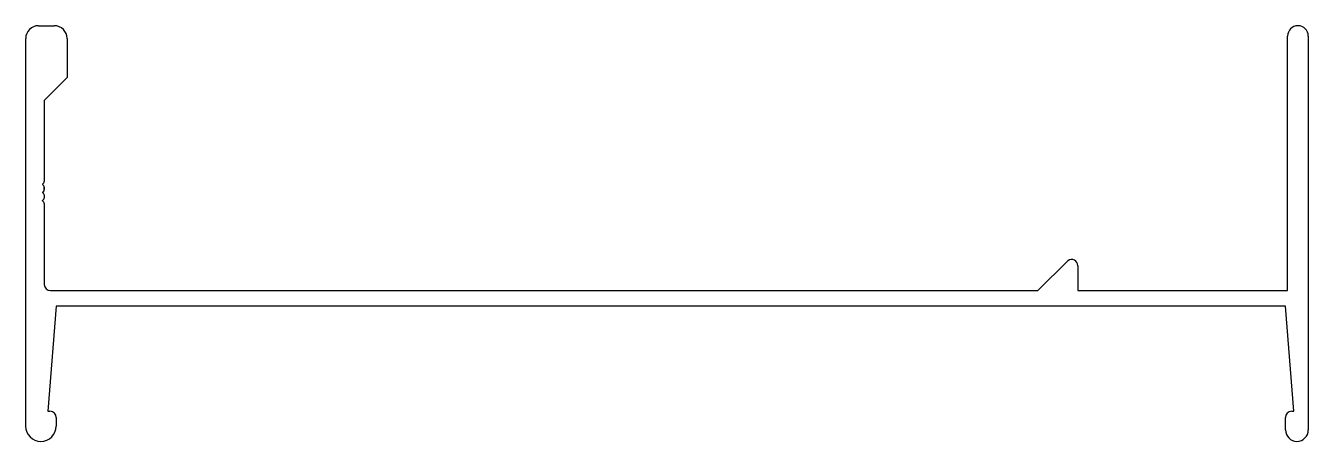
# Model space of a CAD drawing. Extents: x -68 to 89, y 0 to 51.
import ezdxf

# ---------------------------------------------------------------- set-up
doc = ezdxf.new("R2010")
doc.units = 0
doc.layers.add('1', color=7, linetype='CONTINUOUS')

msp = doc.modelspace()

# ---------------------------------------------------------------- linework, layer by layer
at = {"layer": '1', "color": 4, "linetype": 'CONTINUOUS'}
for p, q in [((-66.17, 51.27), (-64.24, 51.27)), ((87.88, 51.27), (87.88, 51.27)), ((-67.74, 2.34), (-67.74, 49.7)), ((-62.66, 49.7), (-62.66, 44.92)), ((86.61, 18.89), (86.61, 50)), ((89.15, 50), (89.15, 1.87)), ((-62.66, 44.92), (-65.46, 42.13)), ((-65.46, 42.13), (-65.46, 32.24)), ((-65.53, 32.07), (-65.7, 31.89)), ((-65.7, 31.88), (-65.53, 31.71)), ((-65.46, 32.24), (-65.46, 32.24)), ((-65.46, 32.24), (-65.46, 32.24)), ((-65.46, 31.54), (-65.46, 31.24)), ((-65.46, 31.24), (-65.46, 31.54)), ((-65.46, 31.54), (-65.46, 31.24)), ((-65.46, 31.24), (-65.46, 31.54)), ((-65.46, 31.54), (-65.46, 31.24)), ((-65.53, 31.07), (-65.7, 30.89)), ((-65.7, 30.88), (-65.53, 30.71)), ((-65.53, 30.07), (-65.7, 29.89)), ((-65.7, 29.88), (-65.53, 29.71)), ((-65.46, 30.54), (-65.46, 30.24)), ((-65.46, 29.54), (-65.46, 19.65)), ((56.08, 18.89), (59.73, 22.54)), ((60.96, 21.94), (60.96, 18.89)), ((-64.7, 18.89), (56.08, 18.89)), ((60.96, 18.89), (86.61, 18.89)), ((-64.01, 16.98), (-65.03, 4.16)), ((86.36, 16.98), (-64.01, 16.98)), ((87.37, 4.16), (86.36, 16.98)), ((-65.03, 4.16), (-64.77, 4.16)), ((-64.01, 3.39), (-64.01, 2.34)), ((86.36, 1.87), (86.36, 3.39)), ((87.12, 4.16), (87.37, 4.16)), ((-65.88, 0.47), (-65.88, 0.47)), ((87.75, 0.47), (87.75, 0.47))]:
    msp.add_line(p, q, dxfattribs=at)
for centre, radius, start, end in [((-66.17, 49.7), 1.57, 90, 180), ((-64.24, 49.7), 1.57, 0, 90), ((87.88, 50), 1.27, 90, 180), ((87.88, 50), 1.27, 360, 90), ((-65.7, 31.89), 0.008, 135, 225), ((-65.71, 32.24), 0.25, 315, 360), ((-65.71, 31.54), 0.25, 0, 45), ((-65.7, 30.89), 0.008, 135, 225), ((-65.7, 29.89), 0.008, 135, 225), ((-65.71, 31.24), 0.25, 315, 360), ((-65.71, 30.54), 0.25, 360, 45), ((-65.71, 30.24), 0.25, 315, 360), ((-65.71, 29.54), 0.25, 0, 45), ((60.2, 21.94), 0.762, 360, 127.9987), ((-64.7, 19.65), 0.762, 180, 270), ((-64.77, 3.39), 0.762, 0, 90), ((87.12, 3.39), 0.762, 90, 180), ((-65.88, 2.34), 1.87, 180, 270), ((-65.88, 2.34), 1.87, 270, 0), ((87.75, 1.87), 1.4, 180, 270), ((87.75, 1.87), 1.4, 270, 360)]:
    msp.add_arc(centre, radius, start, end, dxfattribs=at)

doc.saveas('drawing.dxf')
